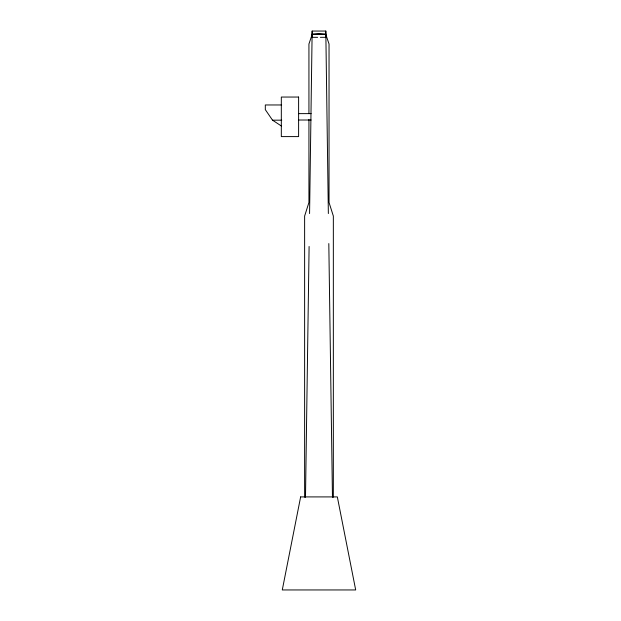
<?xml version="1.0" encoding="UTF-8"?>
<svg xmlns="http://www.w3.org/2000/svg" width="621" height="621" viewBox="0 0 621 621"><rect width="100%" height="100%" fill="white"/><g stroke="black" fill="none" stroke-linecap="round" stroke-linejoin="round"><path stroke-width="0.93" d="M305.501 497.258L309.103 246.483M309.576 213.562L312.153 31.05L325.808 31.05L328.354 213.546M314.156 34.434L318.984 33.938L323.805 34.434M312.153 33.938L325.808 33.938M317.618 37.322L312.153 37.322L312.153 31.05M320.343 37.322L325.808 37.322L325.808 31.05M281.647 104.965L265.314 104.965L265.314 109.645L272.518 120.171L281.321 125.962M298.499 113.627L311.113 113.627M298.499 120.016L311.113 120.016M272.518 120.171L281.755 120.171M328.812 243.572L332.46 497.258M333.345 497.18L333.345 216.061L329.037 202.493L329.037 44.006L325.808 34.434L312.153 34.434L308.932 44.006L308.932 113.589M308.932 119.387L308.932 202.493L304.624 216.061L304.624 497.18M300.634 496.909L282.283 589.95L355.686 589.95L337.335 496.909L300.634 496.909M298.608 97.047L281.321 97.047L281.321 136.597L298.608 136.597L298.608 97.047"/></g></svg>
